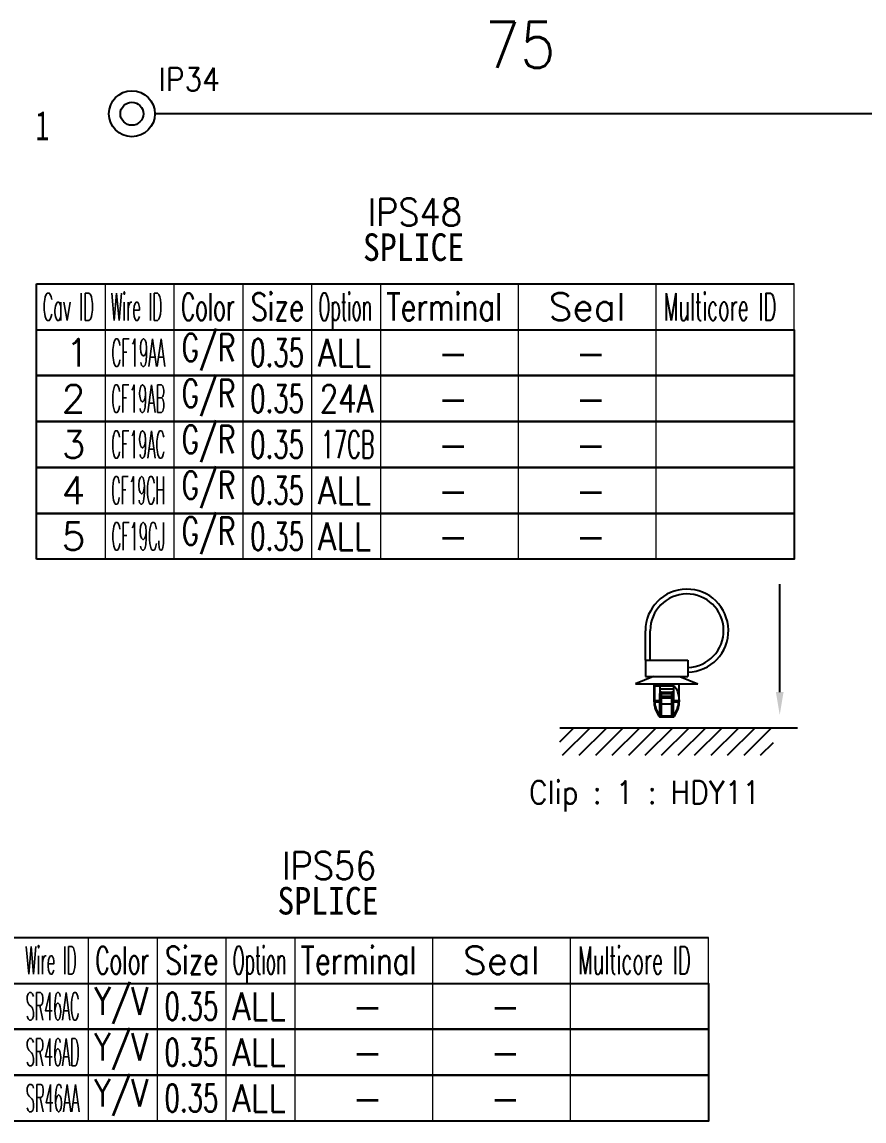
# Model space of a CAD drawing. Header units: inches. Extents: x 47316 to 59086, y 3141 to 11743.
# Drawn here: x 52161.6 to 52253.3, y 8369.5 to 8489.2 of the extents above; entities that cross this region are included whole.
import ezdxf

# ---------------------------------------------------------------- set-up
doc = ezdxf.new("R2010")
doc.units = ezdxf.units.IN
doc.header["$MEASUREMENT"] = 0
doc.layers.add('___SHELL', color=7, linetype='Continuous')
doc.styles.get("Standard").update_dxf_attribs({"font": ''})
doc.styles.get('Standard').set_extended_font_data('SimSun')
doc.linetypes.add('_VH_OTCON', pattern='A,0.0001,[7,VeSys.shx,S=0.1,R=0,X=0,Y=0],-0.4,[7,VeSys.shx,S=0.1,R=0,X=0,Y=0],-0.4,["X",Standard,S=1,R=0,X=-0.5,Y=-0.5],-0.0001,[7,VeSys.shx,S=0.1,R=0,X=0,Y=0],-0.4', length=1.2002)

msp = doc.modelspace()

# ---------------------------------------------------------------- linework, layer by layer
at = {"color": 0, "linetype": '_VH_OTCON', "lineweight": -2, "ltscale": 5}
msp.add_line((52255.18, 8479.18), (52176.04, 8479.18), dxfattribs=at)
at = {"color": 0, "linetype": 'Continuous', "lineweight": -2}
for p, q in [((52163.15, 8460.65), (52245.65, 8460.65)), ((52163.15, 8455.65), (52163.15, 8460.65)), ((52163.15, 8455.65), (52245.65, 8455.65)), ((52153.82, 8389.45), (52236.32, 8389.45)), ((52153.82, 8384.45), (52236.32, 8384.45))]:
    msp.add_line(p, q, dxfattribs=at)
at = {"color": 7, "linetype": 'Continuous', "lineweight": 15}
for p, q in [((52170.65, 8455.65), (52170.65, 8460.65)), ((52178.15, 8455.65), (52178.15, 8460.65)), ((52185.65, 8455.65), (52185.65, 8460.65)), ((52193.15, 8455.65), (52193.15, 8460.65)), ((52200.65, 8455.65), (52200.65, 8460.65)), ((52215.65, 8455.65), (52215.65, 8460.65)), ((52230.65, 8455.65), (52230.65, 8460.65)), ((52245.65, 8455.65), (52245.65, 8460.65)), ((52168.82, 8384.45), (52168.82, 8389.45)), ((52176.32, 8384.45), (52176.32, 8389.45)), ((52183.82, 8384.45), (52183.82, 8389.45)), ((52191.32, 8384.45), (52191.32, 8389.45)), ((52206.32, 8384.45), (52206.32, 8389.45)), ((52221.32, 8384.45), (52221.32, 8389.45)), ((52236.32, 8384.45), (52236.32, 8389.45))]:
    msp.add_line(p, q, dxfattribs=at)
at = {"color": 102, "linetype": 'Continuous', "lineweight": 15}
for p, q in [((52170.65, 8450.65), (52170.65, 8455.65)), ((52178.15, 8450.65), (52178.15, 8455.65)), ((52185.65, 8450.65), (52185.65, 8455.65)), ((52193.15, 8450.65), (52193.15, 8455.65)), ((52200.65, 8450.65), (52200.65, 8455.65)), ((52215.65, 8450.65), (52215.65, 8455.65)), ((52230.65, 8450.65), (52230.65, 8455.65)), ((52170.65, 8445.65), (52170.65, 8450.65)), ((52178.15, 8445.65), (52178.15, 8450.65)), ((52185.65, 8445.65), (52185.65, 8450.65)), ((52193.15, 8445.65), (52193.15, 8450.65)), ((52200.65, 8445.65), (52200.65, 8450.65)), ((52215.65, 8445.65), (52215.65, 8450.65)), ((52230.65, 8445.65), (52230.65, 8450.65)), ((52170.65, 8440.65), (52170.65, 8445.65)), ((52178.15, 8440.65), (52178.15, 8445.65)), ((52185.65, 8440.65), (52185.65, 8445.65)), ((52193.15, 8440.65), (52193.15, 8445.65)), ((52200.65, 8440.65), (52200.65, 8445.65)), ((52215.65, 8440.65), (52215.65, 8445.65)), ((52230.65, 8440.65), (52230.65, 8445.65)), ((52170.65, 8435.65), (52170.65, 8440.65)), ((52178.15, 8435.65), (52178.15, 8440.65)), ((52185.65, 8435.65), (52185.65, 8440.65)), ((52193.15, 8435.65), (52193.15, 8440.65)), ((52200.65, 8435.65), (52200.65, 8440.65)), ((52215.65, 8435.65), (52215.65, 8440.65)), ((52230.65, 8435.65), (52230.65, 8440.65)), ((52170.65, 8430.65), (52170.65, 8435.65)), ((52178.15, 8430.65), (52178.15, 8435.65)), ((52185.65, 8430.65), (52185.65, 8435.65)), ((52193.15, 8430.65), (52193.15, 8435.65)), ((52200.65, 8430.65), (52200.65, 8435.65)), ((52215.65, 8430.65), (52215.65, 8435.65)), ((52230.65, 8430.65), (52230.65, 8435.65)), ((52168.82, 8379.45), (52168.82, 8384.45)), ((52176.32, 8379.45), (52176.32, 8384.45)), ((52183.82, 8379.45), (52183.82, 8384.45)), ((52191.32, 8379.45), (52191.32, 8384.45)), ((52206.32, 8379.45), (52206.32, 8384.45)), ((52221.32, 8379.45), (52221.32, 8384.45)), ((52168.82, 8374.45), (52168.82, 8379.45)), ((52176.32, 8374.45), (52176.32, 8379.45)), ((52183.82, 8374.45), (52183.82, 8379.45)), ((52191.32, 8374.45), (52191.32, 8379.45)), ((52206.32, 8374.45), (52206.32, 8379.45)), ((52221.32, 8374.45), (52221.32, 8379.45)), ((52168.82, 8369.45), (52168.82, 8374.45)), ((52176.32, 8369.45), (52176.32, 8374.45)), ((52183.82, 8369.45), (52183.82, 8374.45)), ((52191.32, 8369.45), (52191.32, 8374.45)), ((52206.32, 8369.45), (52206.32, 8374.45)), ((52221.32, 8369.45), (52221.32, 8374.45))]:
    msp.add_line(p, q, dxfattribs=at)
at = {"color": 7, "lineweight": -2}
msp.add_line((52244.09, 8416.19), (52244.09, 8427.94), dxfattribs=at)
at = {"color": 0, "linetype": 'ByBlock', "lineweight": -3, "ltscale": 0.2}
for p, q in [((52229.46, 8419.67), (52229.46, 8422.87)), ((52229.98, 8419.67), (52229.98, 8422.87))]:
    msp.add_line(p, q, dxfattribs=at)
at = {"color": 0, "linetype": 'ByBlock', "lineweight": -3, "ltscale": 0.289999}
msp.add_line((52229.46, 8419.67), (52234.1, 8419.67), dxfattribs=at)
at = {"color": 0, "linetype": 'ByBlock', "lineweight": -3, "ltscale": 0.1125}
for p, q in [((52229.46, 8419.67), (52229.46, 8417.87)), ((52234.1, 8419.67), (52234.1, 8417.87))]:
    msp.add_line(p, q, dxfattribs=at)
at = {"color": 0, "linetype": 'ByBlock', "lineweight": -3, "ltscale": 0.132311}
for p, q in [((52230.34, 8417.87), (52228.38, 8417.07)), ((52233.22, 8417.87), (52235.18, 8417.07))]:
    msp.add_line(p, q, dxfattribs=at)
at = {"color": 0, "linetype": 'ByBlock', "lineweight": -3, "ltscale": 0.096026}
for p, q in [((52229.46, 8417.87), (52230.99, 8417.87)), ((52232.56, 8417.87), (52234.1, 8417.87))]:
    msp.add_line(p, q, dxfattribs=at)
at = {"color": 0, "linetype": 'ByBlock', "lineweight": -3, "ltscale": 0.097948}
msp.add_line((52230.99, 8417.87), (52232.56, 8417.87), dxfattribs=at)
at = {"color": 0, "linetype": 'ByBlock', "lineweight": -3, "ltscale": 0.425}
msp.add_line((52228.38, 8417.07), (52235.18, 8417.07), dxfattribs=at)
at = {"color": 0, "linetype": 'ByBlock', "lineweight": -3, "ltscale": 0.008443}
for p, q in [((52230.42, 8416.93), (52230.42, 8417.07)), ((52230.5, 8416.93), (52230.5, 8417.07))]:
    msp.add_line(p, q, dxfattribs=at)
at = {"color": 0, "linetype": 'ByBlock', "lineweight": -3, "ltscale": 0.005}
for p, q in [((52230.5, 8416.93), (52230.42, 8416.93)), ((52230.5, 8415.12), (52230.42, 8415.12)), ((52230.5, 8414.94), (52230.42, 8414.94)), ((52230.6, 8414.46), (52230.53, 8414.43)), ((52232.95, 8414.46), (52233.02, 8414.43)), ((52233.06, 8415.13), (52233.14, 8415.13)), ((52233.06, 8414.94), (52233.14, 8414.94)), ((52231.03, 8413.55), (52230.96, 8413.52)), ((52231.03, 8413.55), (52231.03, 8413.47)), ((52232.53, 8413.55), (52232.53, 8413.47)), ((52232.53, 8413.55), (52232.6, 8413.52))]:
    msp.add_line(p, q, dxfattribs=at)
at = {"color": 0, "linetype": 'ByBlock', "lineweight": -3, "ltscale": 0.009488}
msp.add_line((52230.42, 8416.78), (52230.42, 8416.93), dxfattribs=at)
at = {"color": 0, "linetype": 'ByBlock', "lineweight": -3, "ltscale": 0.097302}
for p, q in [((52230.42, 8415.23), (52230.42, 8416.78)), ((52230.5, 8415.25), (52230.5, 8416.81))]:
    msp.add_line(p, q, dxfattribs=at)
at = {"color": 0, "linetype": 'ByBlock', "lineweight": -3, "ltscale": 0.032832}
msp.add_line((52231.02, 8416.93), (52230.5, 8416.93), dxfattribs=at)
at = {"color": 0, "linetype": 'ByBlock', "lineweight": -3, "ltscale": 0.007906}
msp.add_line((52230.5, 8416.81), (52230.5, 8416.93), dxfattribs=at)
at = {"color": 0, "linetype": 'ByBlock', "lineweight": -3, "ltscale": 0.0325}
for p, q in [((52231.02, 8416.81), (52230.5, 8416.81)), ((52230.5, 8415.25), (52231.02, 8415.25)), ((52230.5, 8415.12), (52231.02, 8415.12)), ((52232.54, 8415.22), (52233.06, 8415.22)), ((52232.54, 8415.13), (52233.06, 8415.13))]:
    msp.add_line(p, q, dxfattribs=at)
at = {"color": 0, "linetype": 'ByBlock', "lineweight": -3, "ltscale": 0.02}
for p, q in [((52231.02, 8416.87), (52231.02, 8416.55)), ((52232.54, 8416.87), (52232.54, 8416.55))]:
    msp.add_line(p, q, dxfattribs=at)
at = {"color": 0, "linetype": 'ByBlock', "lineweight": -3, "ltscale": 0.095}
for p, q in [((52231.02, 8416.87), (52232.54, 8416.87)), ((52231.02, 8416.55), (52232.54, 8416.55))]:
    msp.add_line(p, q, dxfattribs=at)
at = {"color": 0, "linetype": 'ByBlock', "lineweight": -3, "ltscale": 0.0125}
for p, q in [((52231.74, 8416.87), (52231.74, 8417.07)), ((52231.78, 8416.87), (52231.78, 8417.07)), ((52231.22, 8416.19), (52231.02, 8416.19)), ((52231.22, 8416.04), (52231.02, 8416.04)), ((52232.54, 8416.19), (52232.34, 8416.19)), ((52232.54, 8416.04), (52232.34, 8416.04))]:
    msp.add_line(p, q, dxfattribs=at)
at = {"color": 0, "linetype": 'ByBlock', "lineweight": -3, "ltscale": 0.0025}
msp.add_line((52231.78, 8416.93), (52231.74, 8416.93), dxfattribs=at)
at = {"color": 0, "linetype": 'ByBlock', "lineweight": -3, "ltscale": 0.004339}
msp.add_line((52232.54, 8416.87), (52232.61, 8416.87), dxfattribs=at)
at = {"color": 0, "linetype": 'ByBlock', "lineweight": -3, "ltscale": 0.1}
msp.add_line((52232.54, 8416.87), (52232.54, 8415.27), dxfattribs=at)
at = {"color": 0, "linetype": 'ByBlock', "lineweight": -3, "ltscale": 0.107719}
msp.add_line((52233.14, 8415.35), (52233.14, 8417.07), dxfattribs=at)
at = {"color": 0, "linetype": 'ByBlock', "lineweight": -3, "ltscale": 0.022501}
for p, q in [((52231.02, 8416.55), (52231.02, 8416.19)), ((52232.54, 8416.55), (52232.54, 8416.19))]:
    msp.add_line(p, q, dxfattribs=at)
at = {"color": 0, "linetype": 'ByBlock', "lineweight": -3, "ltscale": 0.009364}
for p, q in [((52231.02, 8416.19), (52231.02, 8416.04)), ((52231.22, 8416.19), (52231.22, 8416.04)), ((52232.34, 8416.04), (52232.34, 8416.19)), ((52232.54, 8416.04), (52232.54, 8416.19))]:
    msp.add_line(p, q, dxfattribs=at)
at = {"color": 0, "linetype": 'ByBlock', "lineweight": -3, "ltscale": 0.009006}
for p, q in [((52231.02, 8415.9), (52231.02, 8416.04)), ((52232.54, 8415.9), (52232.54, 8416.04))]:
    msp.add_line(p, q, dxfattribs=at)
at = {"color": 0, "linetype": 'ByBlock', "lineweight": -3, "ltscale": 0.012637}
for p, q in [((52231.02, 8415.69), (52231.02, 8415.9)), ((52231.22, 8415.55), (52231.22, 8415.75)), ((52232.34, 8415.75), (52232.34, 8415.55)), ((52232.54, 8415.9), (52232.54, 8415.69))]:
    msp.add_line(p, q, dxfattribs=at)
at = {"color": 0, "linetype": 'ByBlock', "lineweight": -3, "ltscale": 0.04455}
for p, q in [((52231.02, 8414.98), (52231.02, 8415.69)), ((52232.54, 8414.98), (52232.54, 8415.69))]:
    msp.add_line(p, q, dxfattribs=at)
at = {"color": 0, "linetype": 'ByBlock', "lineweight": -3, "ltscale": 0.07}
for p, q in [((52231.22, 8416.19), (52232.34, 8416.19)), ((52231.22, 8416.04), (52232.34, 8416.04)), ((52231.22, 8415.75), (52232.34, 8415.75)), ((52231.22, 8415.55), (52232.34, 8415.55)), ((52231.22, 8414.9), (52232.34, 8414.9)), ((52231.22, 8413.59), (52232.34, 8413.59)), ((52231.22, 8413.47), (52232.34, 8413.47))]:
    msp.add_line(p, q, dxfattribs=at)
at = {"color": 0, "linetype": 'ByBlock', "lineweight": -3, "ltscale": 0.018011}
for p, q in [((52231.22, 8415.75), (52231.22, 8416.04)), ((52232.34, 8415.75), (52232.34, 8416.04))]:
    msp.add_line(p, q, dxfattribs=at)
at = {"color": 0, "linetype": 'ByBlock', "lineweight": -3, "ltscale": 0.0405}
for p, q in [((52231.22, 8414.9), (52231.22, 8415.55)), ((52232.34, 8414.9), (52232.34, 8415.55))]:
    msp.add_line(p, q, dxfattribs=at)
at = {"color": 0, "linetype": 'ByBlock', "lineweight": -3, "ltscale": 0.006325}
msp.add_line((52230.42, 8415.12), (52230.42, 8415.23), dxfattribs=at)
at = {"color": 0, "linetype": 'ByBlock', "lineweight": -3, "ltscale": 0.011804}
for p, q in [((52230.42, 8415.12), (52230.42, 8414.94)), ((52230.5, 8415.12), (52230.5, 8414.94))]:
    msp.add_line(p, q, dxfattribs=at)
at = {"color": 0, "linetype": 'ByBlock', "lineweight": -3, "ltscale": 0.007907}
msp.add_line((52230.5, 8415.12), (52230.5, 8415.25), dxfattribs=at)
at = {"color": 0, "linetype": 'ByBlock', "lineweight": -3, "ltscale": 0.062942}
for p, q in [((52230.96, 8413.52), (52230.53, 8414.43)), ((52233.02, 8414.43), (52232.6, 8413.52))]:
    msp.add_line(p, q, dxfattribs=at)
at = {"color": 0, "linetype": 'ByBlock', "lineweight": -3, "ltscale": 0.062941}
for p, q in [((52231.03, 8413.55), (52230.6, 8414.46)), ((52232.95, 8414.46), (52232.53, 8413.55))]:
    msp.add_line(p, q, dxfattribs=at)
at = {"color": 0, "linetype": 'ByBlock', "lineweight": -3, "ltscale": 0.081943}
for p, q in [((52231.02, 8413.67), (52231.02, 8414.98)), ((52231.22, 8413.59), (52231.22, 8414.9)), ((52232.34, 8413.59), (52232.34, 8414.9)), ((52232.54, 8413.67), (52232.54, 8414.98))]:
    msp.add_line(p, q, dxfattribs=at)
at = {"color": 0, "linetype": 'ByBlock', "lineweight": -3, "ltscale": 0.031953}
msp.add_line((52232.54, 8415.27), (52233.05, 8415.27), dxfattribs=at)
at = {"color": 0, "linetype": 'ByBlock', "lineweight": -3, "ltscale": 0.003059}
msp.add_line((52232.54, 8415.22), (52232.54, 8415.27), dxfattribs=at)
at = {"color": 0, "linetype": 'ByBlock', "lineweight": -3, "ltscale": 0.000233459}
msp.add_line((52232.54, 8415.22), (52232.54, 8415.22), dxfattribs=at)
at = {"color": 0, "linetype": 'ByBlock', "lineweight": -3, "ltscale": 0.005363}
msp.add_line((52232.54, 8415.13), (52232.54, 8415.22), dxfattribs=at)
at = {"color": 0, "linetype": 'ByBlock', "lineweight": -3, "ltscale": 0.000495148}
msp.add_line((52233.05, 8415.27), (52233.06, 8415.27), dxfattribs=at)
at = {"color": 0, "linetype": 'ByBlock', "lineweight": -3, "ltscale": 0.002986}
msp.add_line((52233.06, 8415.27), (52233.06, 8415.22), dxfattribs=at)
at = {"color": 0, "linetype": 'ByBlock', "lineweight": -3, "ltscale": 9.0198e-05}
msp.add_line((52233.06, 8415.27), (52233.06, 8415.27), dxfattribs=at)
at = {"color": 0, "linetype": 'ByBlock', "lineweight": -3, "ltscale": 0.005597}
msp.add_line((52233.06, 8415.22), (52233.06, 8415.13), dxfattribs=at)
at = {"color": 0, "linetype": 'ByBlock', "lineweight": -3, "ltscale": 0.012206}
for p, q in [((52233.06, 8414.94), (52233.06, 8415.13)), ((52233.14, 8414.94), (52233.14, 8415.13))]:
    msp.add_line(p, q, dxfattribs=at)
at = {"color": 0, "linetype": 'ByBlock', "lineweight": -3, "ltscale": 0.000715637}
msp.add_line((52233.12, 8415.35), (52233.14, 8415.35), dxfattribs=at)
at = {"color": 0, "linetype": 'ByBlock', "lineweight": -3, "ltscale": 0.00896}
msp.add_line((52233.14, 8415.35), (52233.14, 8415.2), dxfattribs=at)
at = {"color": 0, "linetype": 'ByBlock', "lineweight": -3, "ltscale": 0.004477}
msp.add_line((52233.14, 8415.2), (52233.14, 8415.13), dxfattribs=at)
at = {"color": 0, "linetype": 'ByBlock', "lineweight": -3, "ltscale": 0.001816}
for p, q in [((52231.03, 8413.55), (52231.06, 8413.55)), ((52232.5, 8413.55), (52232.53, 8413.55))]:
    msp.add_line(p, q, dxfattribs=at)
at = {"color": 0, "linetype": 'ByBlock', "lineweight": -3, "ltscale": 0.011816}
for p, q in [((52231.03, 8413.47), (52231.22, 8413.47)), ((52232.34, 8413.47), (52232.53, 8413.47))]:
    msp.add_line(p, q, dxfattribs=at)
at = {"color": 0, "linetype": 'ByBlock', "lineweight": -3, "ltscale": 0.007544}
for p, q in [((52231.22, 8413.47), (52231.22, 8413.59)), ((52232.34, 8413.47), (52232.34, 8413.59))]:
    msp.add_line(p, q, dxfattribs=at)
at = {"color": 0, "lineweight": -2}
for p, q in [((52220.13, 8410.77, 0), (52221.66, 8412.3, 0)), ((52220.13, 8412.3, 0), (52246.02, 8412.3, 0)), ((52220.45, 8409.3, 0), (52223.46, 8412.3, 0)), ((52222.25, 8409.3, 0), (52225.25, 8412.3, 0)), ((52224.05, 8409.3, 0), (52227.05, 8412.3, 0)), ((52225.84, 8409.3, 0), (52228.85, 8412.3, 0)), ((52227.64, 8409.3, 0), (52230.64, 8412.3, 0)), ((52229.43, 8409.3, 0), (52232.44, 8412.3, 0)), ((52231.23, 8409.3, 0), (52234.23, 8412.3, 0)), ((52233.03, 8409.3, 0), (52236.03, 8412.3, 0)), ((52234.82, 8409.3, 0), (52237.83, 8412.3, 0)), ((52236.62, 8409.3, 0), (52239.62, 8412.3, 0)), ((52238.41, 8409.3, 0), (52241.42, 8412.3, 0)), ((52240.21, 8409.3, 0), (52243.21, 8412.3, 0)), ((52242.01, 8409.3, 0), (52243.4, 8410.7, 0))]:
    msp.add_line(p, q, dxfattribs=at)
at = {"color": 0, "linetype": 'Continuous', "lineweight": -2}
for points in [[(52163.15, 8450.65), (52163.15, 8455.65), (52245.65, 8455.65), (52245.65, 8450.65)], [(52163.15, 8445.65), (52163.15, 8450.65), (52245.65, 8450.65), (52245.65, 8445.65)], [(52163.15, 8440.65), (52163.15, 8445.65), (52245.65, 8445.65), (52245.65, 8440.65)], [(52163.15, 8435.65), (52163.15, 8440.65), (52245.65, 8440.65), (52245.65, 8435.65)], [(52163.15, 8430.65), (52163.15, 8435.65), (52245.65, 8435.65), (52245.65, 8430.65)], [(52153.82, 8379.45), (52153.82, 8384.45), (52236.32, 8384.45), (52236.32, 8379.45)], [(52153.82, 8374.45), (52153.82, 8379.45), (52236.32, 8379.45), (52236.32, 8374.45)], [(52153.82, 8369.45), (52153.82, 8374.45), (52236.32, 8374.45), (52236.32, 8369.45)]]:
    msp.add_lwpolyline(points, close=True, dxfattribs=at)
at = {"color": 0, "linetype": 'ByBlock', "lineweight": -3}
msp.add_lwpolyline([(52232.61, 8416.87), (52232.8, 8416.56), (52232.94, 8416.23), (52233.04, 8415.9), (52233.09, 8415.62), (52233.12, 8415.35)], dxfattribs=at)
at = {"color": 0, "linetype": 'Continuous', "lineweight": -2}
for radius in [2.5, 1.25]:
    msp.add_circle((52173.54, 8479.18), radius, dxfattribs=at)
at = {"color": 0, "linetype": 'ByBlock', "lineweight": -3}
for centre, radius, start, end in [((52233.98, 8422.87), 4.52, 271.5213, 180), ((52233.98, 8422.87), 4, 271.7191, 180), ((52231.42, 8416.87), 0.4, 150, 180), ((52231.62, 8414.94), 1.2, 180, 205.0169), ((52231.62, 8414.94), 1.12, 180, 205.0169), ((52231.94, 8414.94), 1.12, 334.9831, 0), ((52231.94, 8414.94), 1.2, 334.9831, 0), ((52233.05, 8415.34), 0.0745, 268.3994, 4.0763), ((52233.06, 8415.35), 0.0799, 270.0574, 0.0573), ((52233.13, 8415.35), 0.00347, 341.1624, 44.3906), ((52231.03, 8413.55), 0.08, 205.0169, 270), ((52231.22, 8413.67), 0.2, 180, 270), ((52232.34, 8413.67), 0.2, 270, 0), ((52232.53, 8413.55), 0.08, 270, 334.9831)]:
    msp.add_arc(centre, radius, start, end, dxfattribs=at)
for centre, major_axis, ratio, start_param, end_param in [((52230.5, 8416.78), (0.08, 0), 0.316228, 1.570796, 3.141593), ((52231.22, 8415.9), (0.2, 0), 0.720438, 3.141593, 4.712389), ((52231.22, 8415.69), (0.2, 0), 0.720438, 3.141593, 4.712389), ((52232.34, 8415.9), (0.2, 0), 0.720438, 4.712389, 6.283185), ((52232.34, 8415.69), (0.2, 0), 0.720438, 4.712389, 6.283185), ((52230.5, 8415.23), (0.08, 0), 0.316228, 1.570796, 3.141593), ((52231.22, 8414.98), (0.2, 0), 0.396439, 3.141593, 4.712389), ((52232.34, 8414.98), (0.2, 0), 0.396439, 4.712389, 6.283185), ((52233.06, 8415.35), (-0.08, 0), 0.97071, 1.570796, 3.141593), ((52233.06, 8415.2), (-0.08, 0), 0.22389, 3.141593, 4.712389), ((52231.22, 8413.67), (0.2, 0), 0.396439, 3.141593, 4.712389), ((52232.34, 8413.67), (0.2, 0), 0.396439, 4.712389, 6.283185)]:
    msp.add_ellipse(centre, major_axis=major_axis, ratio=ratio, start_param=start_param, end_param=end_param, dxfattribs=at)
at = {"color": 7, "lineweight": -2}
msp.add_solid([(52244.51, 8416.19), (52244.09, 8413.69), (52243.67, 8416.19)], dxfattribs=at)

# ---------------------------------------------------------------- texts
at = {"color": 7, "linetype": '_VH_OTCON', "lineweight": 18, "ltscale": 5, "insert": (52211.97, 8489.18), "char_height": 5, "width": 8.5714, "attachment_point": 1}
msp.add_mtext('\\Fromans.shx;\\W0.9000000000;\\T1.0000000000;\\o\\l75', dxfattribs=at)
at = {"color": 21, "linetype": 'Continuous', "lineweight": 15, "attachment_point": 1}
for s, insert, char_height, width in [('\\Fromans.shx;\\W0.9000000000;\\T1.0000000000;\\o\\lIP34', (52176.47, 8484.18), 2.5, 7.3929), ('\\Fromans.shx;\\W0.3956521739;\\T1.0000000000;\\o\\lCF19AA', (52171.32, 8454.65), 3, 6.5), ('\\Fromans.shx;\\W0.6500000000;\\T1.0000000000;\\o\\l0.35', (52186.43, 8454.65), 3, 6.5), ('\\Fromans.shx;\\W1.0000000000;\\T1.0000000000;\\o\\l-', (52206.86, 8454.65), 3, 3.7143), ('\\Fromans.shx;\\W0.3855932203;\\T1.0000000000;\\o\\lCF19AB', (52171.31, 8449.65), 3, 6.5), ('\\Fromans.shx;\\W0.6500000000;\\T1.0000000000;\\o\\l0.35', (52186.43, 8449.65), 3, 6.5), ('\\Fromans.shx;\\W1.0000000000;\\T1.0000000000;\\o\\l-', (52206.86, 8449.65), 3, 3.7143), ('\\Fromans.shx;\\W0.3855932203;\\T1.0000000000;\\o\\lCF19AC', (52171.31, 8444.65), 3, 6.5), ('\\Fromans.shx;\\W0.6500000000;\\T1.0000000000;\\o\\l0.35', (52186.43, 8444.65), 3, 6.5), ('\\Fromans.shx;\\W1.0000000000;\\T1.0000000000;\\o\\l-', (52206.86, 8444.65), 3, 3.7143), ('\\Fromans.shx;\\W0.3729508197;\\T1.0000000000;\\o\\lCF19CH', (52171.31, 8439.65), 3, 6.5), ('\\Fromans.shx;\\W0.6500000000;\\T1.0000000000;\\o\\l0.35', (52186.43, 8439.65), 3, 6.5), ('\\Fromans.shx;\\W1.0000000000;\\T1.0000000000;\\o\\l-', (52206.86, 8439.65), 3, 3.7143), ('\\Fromans.shx;\\W0.3922413793;\\T1.0000000000;\\o\\lCF19CJ', (52171.32, 8434.65), 3, 6.5), ('\\Fromans.shx;\\W0.6500000000;\\T1.0000000000;\\o\\l0.35', (52186.43, 8434.65), 3, 6.5), ('\\Fromans.shx;\\W1.0000000000;\\T1.0000000000;\\o\\l-', (52206.86, 8434.65), 3, 3.7143), ('\\Fromans.shx;\\W0.3791666667;\\T1.0000000000;\\o\\lSR46AC', (52161.99, 8383.45), 3, 6.5), ('\\Fromans.shx;\\W0.6500000000;\\T1.0000000000;\\o\\l0.35', (52177.1, 8383.45), 3, 6.5), ('\\Fromans.shx;\\W1.0000000000;\\T1.0000000000;\\o\\l-', (52197.54, 8383.45), 3, 3.7143), ('\\Fromans.shx;\\W0.3791666667;\\T1.0000000000;\\o\\lSR46AD', (52161.99, 8378.45), 3, 6.5), ('\\Fromans.shx;\\W0.6500000000;\\T1.0000000000;\\o\\l0.35', (52177.1, 8378.45), 3, 6.5), ('\\Fromans.shx;\\W1.0000000000;\\T1.0000000000;\\o\\l-', (52197.54, 8378.45), 3, 3.7143), ('\\Fromans.shx;\\W0.3888888889;\\T1.0000000000;\\o\\lSR46AA', (52161.99, 8373.45), 3, 6.5), ('\\Fromans.shx;\\W0.6500000000;\\T1.0000000000;\\o\\l0.35', (52177.1, 8373.45), 3, 6.5), ('\\Fromans.shx;\\W1.0000000000;\\T1.0000000000;\\o\\l-', (52197.54, 8373.45), 3, 3.7143)]:
    msp.add_mtext(s, dxfattribs=dict(at, insert=insert, char_height=char_height, width=width))
at = {"color": 6, "linetype": 'Continuous', "lineweight": 20, "char_height": 3, "attachment_point": 1}
for s, insert, width in [('\\Fromans.shx;\\W0.9000000000;\\T1.0000000000;\\o\\lIPS48', (52199.19, 8469.96), 11.4429), ('\\f黑体|b0|i0|c1|p0;\\W0.9000000000;\\T1.0000000000;\\o\\lSPLICE', (52198.71, 8466.15), 11.6494), ('\\Fromans.shx;\\W0.9000000000;\\T1.0000000000;\\o\\lIPS56', (52189.87, 8398.77), 11.4429), ('\\f黑体|b0|i0|c1|p0;\\W0.9000000000;\\T1.0000000000;\\o\\lSPLICE', (52189.39, 8394.95), 11.6494)]:
    msp.add_mtext(s, dxfattribs=dict(at, insert=insert, width=width))
at = {"color": 7, "linetype": 'Continuous', "lineweight": 15, "char_height": 3, "attachment_point": 1}
for s, insert, width in [('\\Fromans.shx;\\W0.4026548673;\\T1.0000000000;\\o\\lWire ID', (52171.26, 8459.65), 6.5), ('\\Fromans.shx;\\W0.7222222222;\\T1.0000000000;\\o\\lSize', (52186.46, 8459.65), 6.5), ('\\Fromans.shx;\\W0.4595959596;\\T1.0000000000;\\o\\lOption', (52193.85, 8459.65), 6.5), ('\\Fromans.shx;\\W0.7480916031;\\T1.0000000000;\\o\\lTerminal', (52201.26, 8459.65), 14), ('\\Fromans.shx;\\W0.5185185185;\\T1.0000000000;\\o\\lMulticore ID', (52231.45, 8459.65), 14), ('\\Fromans.shx;\\W0.4292452830;\\T1.0000000000;\\o\\lCav ID', (52163.83, 8459.65), 6.5), ('\\Fromans.shx;\\W0.5687500000;\\T1.0000000000;\\o\\lColor', (52178.89, 8459.65), 6.5), ('\\Fromans.shx;\\W1.0000000000;\\T1.0000000000;\\o\\lSeal', (52218.93, 8459.65), 9.2857), ('\\Fromans.shx;\\W1.0000000000;\\T1.0000000000;\\o\\l1', (52166.33, 8454.65), 2.8571), ('\\Fromans.shx;\\W1.0000000000;\\T1.0000000000;\\o\\l2', (52165.9, 8449.65), 2.8571), ('\\Fromans.shx;\\W1.0000000000;\\T1.0000000000;\\o\\l3', (52165.9, 8444.65), 2.8571), ('\\Fromans.shx;\\W1.0000000000;\\T1.0000000000;\\o\\l4', (52165.9, 8439.65), 2.8571), ('\\Fromans.shx;\\W1.0000000000;\\T1.0000000000;\\o\\l5', (52165.9, 8434.65), 2.8571), ('\\Fromans.shx;\\W0.4026548673;\\T1.0000000000;\\o\\lWire ID', (52161.94, 8388.45), 6.5), ('\\Fromans.shx;\\W0.5687500000;\\T1.0000000000;\\o\\lColor', (52169.57, 8388.45), 6.5), ('\\Fromans.shx;\\W0.7222222222;\\T1.0000000000;\\o\\lSize', (52177.13, 8388.45), 6.5), ('\\Fromans.shx;\\W0.4595959596;\\T1.0000000000;\\o\\lOption', (52184.52, 8388.45), 6.5), ('\\Fromans.shx;\\W0.7480916031;\\T1.0000000000;\\o\\lTerminal', (52191.93, 8388.45), 14), ('\\Fromans.shx;\\W1.0000000000;\\T1.0000000000;\\o\\lSeal', (52209.61, 8388.45), 9.2857), ('\\Fromans.shx;\\W0.5185185185;\\T1.0000000000;\\o\\lMulticore ID', (52222.12, 8388.45), 14)]:
    msp.add_mtext(s, dxfattribs=dict(at, insert=insert, width=width))
at = {"color": 140, "linetype": 'Continuous', "lineweight": 15, "char_height": 3, "attachment_point": 1}
for s, insert, width in [('\\Fromans.shx;\\W0.7109375000;\\T1.0000000000;\\o\\lG/R', (52178.95, 8455.22), 6.5), ('\\Fromans.shx;\\W0.8750000000;\\T1.0000000000;\\o\\lALL', (52193.77, 8454.65), 6.5), ('\\Fromans.shx;\\W1.0000000000;\\T1.0000000000;\\o\\l-', (52221.86, 8454.65), 3.7143), ('\\Fromans.shx;\\W0.7109375000;\\T1.0000000000;\\o\\lG/R', (52178.95, 8450.22), 6.5), ('\\Fromans.shx;\\W0.7844827586;\\T1.0000000000;\\o\\l24A', (52193.99, 8449.65), 6.5), ('\\Fromans.shx;\\W1.0000000000;\\T1.0000000000;\\o\\l-', (52221.86, 8449.65), 3.7143), ('\\Fromans.shx;\\W0.7109375000;\\T1.0000000000;\\o\\lG/R', (52178.95, 8445.22), 6.5), ('\\Fromans.shx;\\W0.5548780488;\\T1.0000000000;\\o\\l17CB', (52194.12, 8444.65), 6.5), ('\\Fromans.shx;\\W1.0000000000;\\T1.0000000000;\\o\\l-', (52221.86, 8444.65), 3.7143), ('\\Fromans.shx;\\W0.7109375000;\\T1.0000000000;\\o\\lG/R', (52178.95, 8440.22), 6.5), ('\\Fromans.shx;\\W0.8750000000;\\T1.0000000000;\\o\\lALL', (52193.77, 8439.65), 6.5), ('\\Fromans.shx;\\W1.0000000000;\\T1.0000000000;\\o\\l-', (52221.86, 8439.65), 3.7143), ('\\Fromans.shx;\\W0.7109375000;\\T1.0000000000;\\o\\lG/R', (52178.95, 8435.22), 6.5), ('\\Fromans.shx;\\W0.8750000000;\\T1.0000000000;\\o\\lALL', (52193.77, 8434.65), 6.5), ('\\Fromans.shx;\\W1.0000000000;\\T1.0000000000;\\o\\l-', (52221.86, 8434.65), 3.7143), ('\\Fromans.shx;\\W0.7844827586;\\T1.0000000000;\\o\\lY/V', (52169.44, 8384.03), 6.5), ('\\Fromans.shx;\\W0.8750000000;\\T1.0000000000;\\o\\lALL', (52184.45, 8383.45), 6.5), ('\\Fromans.shx;\\W1.0000000000;\\T1.0000000000;\\o\\l-', (52212.54, 8383.45), 3.7143), ('\\Fromans.shx;\\W0.7844827586;\\T1.0000000000;\\o\\lY/V', (52169.44, 8379.03), 6.5), ('\\Fromans.shx;\\W0.8750000000;\\T1.0000000000;\\o\\lALL', (52184.45, 8378.45), 6.5), ('\\Fromans.shx;\\W1.0000000000;\\T1.0000000000;\\o\\l-', (52212.54, 8378.45), 3.7143), ('\\Fromans.shx;\\W0.7844827586;\\T1.0000000000;\\o\\lY/V', (52169.44, 8374.03), 6.5), ('\\Fromans.shx;\\W0.8750000000;\\T1.0000000000;\\o\\lALL', (52184.45, 8373.45), 6.5), ('\\Fromans.shx;\\W1.0000000000;\\T1.0000000000;\\o\\l-', (52212.54, 8373.45), 3.7143)]:
    msp.add_mtext(s, dxfattribs=dict(at, insert=insert, width=width))
at = {"color": 42, "linetype": 'Continuous', "lineweight": 15, "insert": (52216.79, 8406.51), "char_height": 2.5, "width": 30.1071, "attachment_point": 1}
msp.add_mtext('\\Fromans.shx;\\W0.9000000000;\\T1.0000000000;\\o\\lClip : 1 : HDY11', dxfattribs=at)
at = {"layer": '___SHELL', "color": 0, "lineweight": -2, "width": 0.7}
msp.add_text('1', height=3.2, dxfattribs=at).set_placement((52163.04, 8476.29))

doc.saveas('drawing.dxf')
